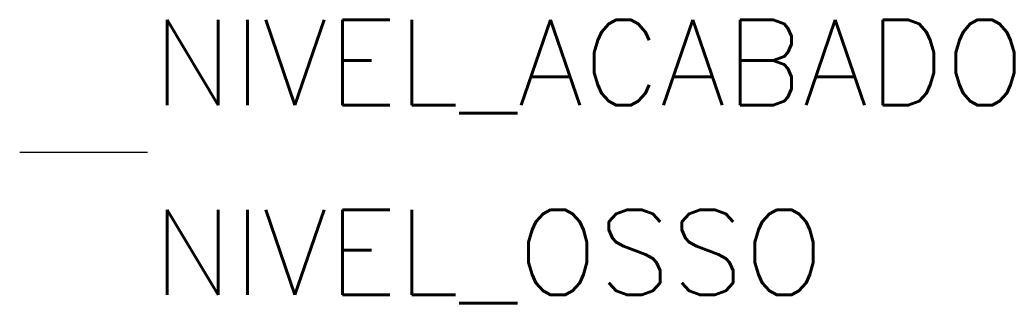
# Model space of a CAD drawing. Header units: millimetres. Extents: x 3.34 to 5.68, y 2.5 to 3.16.
import ezdxf

# ---------------------------------------------------------------- set-up
doc = ezdxf.new("R2010")
doc.units = ezdxf.units.MM
doc.header["$LTSCALE"] = 10
doc.styles.add('r80', font='romans.shx')

msp = doc.modelspace()

# ---------------------------------------------------------------- linework, layer by layer
msp.add_line((3.6431, 2.8487), (3.3434, 2.8487))

# ---------------------------------------------------------------- texts
at = {"style": 'r80'}
for tag, p in [('NIVEL_ACABADO', (3.6549, 2.9597)), ('NIVEL_OSSO', (3.6549, 2.5147))]:
    msp.add_attdef(tag, p, '', height=0.2, dxfattribs=at)

doc.saveas('drawing.dxf')
